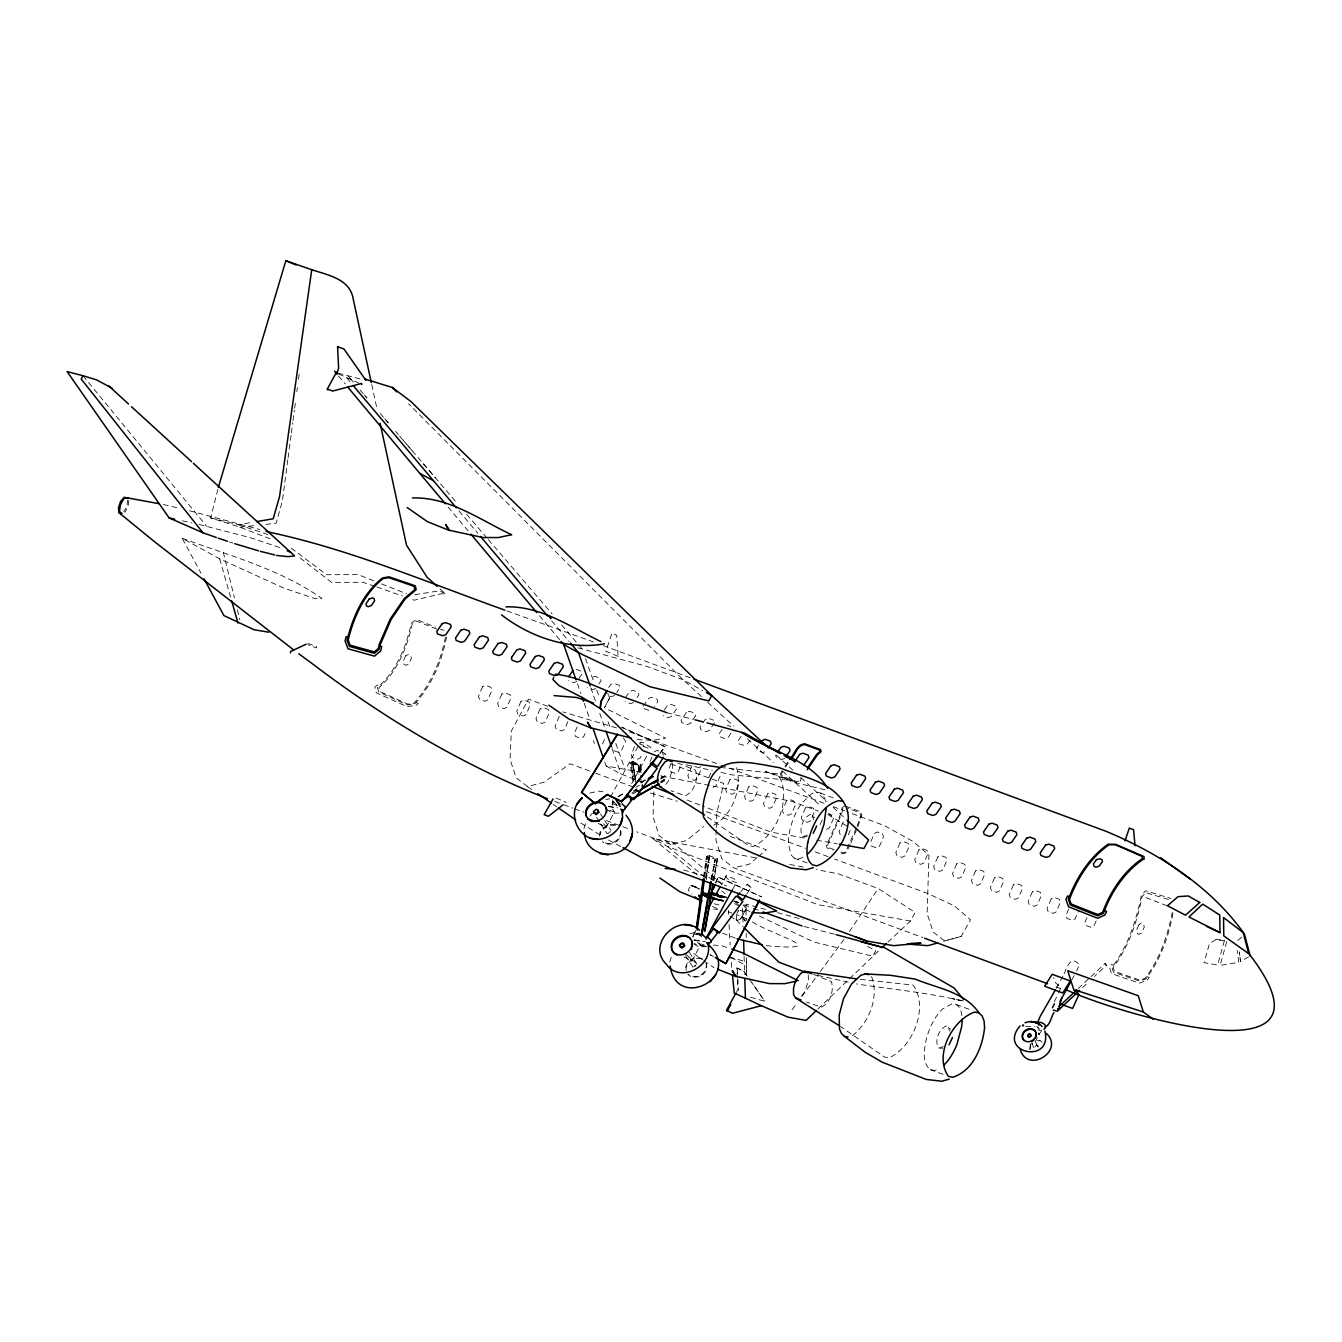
<?xml version="1.0" encoding="UTF-8"?>
<svg xmlns="http://www.w3.org/2000/svg" width="1342" height="1342" viewBox="0 0 1342 1342"><rect width="100%" height="100%" fill="white"/><g stroke="black" fill="none" stroke-linecap="round" stroke-linejoin="round"><path stroke-width="0.75" stroke-dasharray="5 3.75" d="M127.742 499.945L126.936 506.051L123.833 511.721M128.899 500.365L128.077 506.471L124.94 512.208M653.906 791.83L653.034 816.775L659.174 835.714L670.883 844.537L686.618 840.562L703.527 826.538M716.225 829.641L715.873 840.025L721.811 858.645L733.705 867.804L922.759 937.538M716.309 827.561L716.813 813.017L723.724 783.426L668.735 763.078M612.841 799.882L612.254 804.898L613.076 801.359L616.716 804.613M612.623 805.015L613.076 801.359L616.615 805.535M660.516 782.805L664.206 779.568L660.415 778.159M660.969 779.148L665.129 775.995L664.525 780.977L660.952 782.973M736.255 919.404L736.842 913.348L738.553 910.245M287.809 459.786L282.34 501.069L276.133 523.246L264.072 524.554M288.077 457.723L291.097 435.026M291.365 432.963L292.741 422.646M293.009 420.583L294.368 410.266M294.653 408.203L295.743 399.95M296.834 391.696L297.387 387.57M298.478 379.3L299.3 373.11M695.408 934.317C704.433 929.587 690.744 939.618 695.995 930.224M703.56 876.963L706.462 856.481L709.348 855.055L706.395 879.849M706.16 877.601L709.348 855.055M704.097 877.182L707.049 856.699L715.353 859.182L711.411 881.426M704.802 876.896L707.771 856.364M705.926 878.171L709.952 855.273M598.146 823.334L606.148 827.46L604.185 824.424L600.847 822.713M711.042 879.748L715.353 859.182M712.803 880.721L717.534 858.092L713.994 880.503M713.575 880.352L717.534 858.092M711.461 879.899L715.101 859.685L717.987 858.259M683.984 956.93L691.952 961.023L689.989 957.987L686.651 956.276M1037.886 1046.978L1035.739 1042.231M669.759 962.063L671.822 955.487M445.41 637.148C440.746 661.388 430.43 685.225 413.671 703.46L407.834 704.064L401.124 701.145L379.836 691.466L378.847 687.825C397.198 671.688 407.146 647.515 412.212 624.03L416.506 621.027L436.771 629.096M446.55 636.98C441.82 661.539 431.537 685.812 414.41 704.181L407.515 704.902L400.369 701.799L378.629 691.918L377.471 687.607C396.225 671.419 406.207 646.844 411.34 623.074L416.406 619.518L435.462 627.1M842.877 808.589L841.535 814.175L827.427 845.477L828.014 847.356L834.992 849.956M1172.271 912.241C1167.725 935.709 1159.723 959.178 1145.045 978.335L1139.979 980.13L1121.946 974.024L1114.397 971.306L1113.172 967.297C1128.807 946.697 1137.11 921.669 1142.092 896.557L1145.816 892.665L1170.492 900.096M1172.992 913.483C1168.53 936.8 1160.411 960.05 1145.766 979.023L1139.777 981.153L1121.325 974.913L1113.374 972.044L1111.948 967.314C1127.901 946.496 1136.188 921.149 1141.254 895.684L1145.464 890.769L1170.912 898.435M217.857 489.327L210.66 517.911L239.95 527.205L273.5 540.138M726.156 875.756L725.821 877.165L728.723 879.765L736.372 882.6L736.741 881.208L733.806 878.591L726.156 875.756L721.191 884.881M639.983 743.585L640.352 742.21L643.59 742.763L650.92 747.628L650.568 749.037L642.919 746.202M606.148 827.46L614.435 812.027L612.506 809.025M691.952 961.023L700.541 944.567L695.039 940.893M1224.34 940.792L1217.63 964.982L1204.026 962.684L1209.41 943.845L1216.154 939.333L1224.34 940.792L1216.154 939.333M1226.773 941.598L1220.079 965.401L1238.8 962.281L1237.223 950.438M685.628 967.582C686.668 959.413 697.706 954.263 704.064 960.084M1030.304 1044.177L1029.767 1049.142M1030.622 1044.646L1030.069 1049.629M583.938 828.5L586.538 820.365M607.674 833.751L610.409 831.386M1035.051 1046.928L1036.225 1045.502L1038.003 1045.77M692.707 936.632L695.156 930.845M715.504 882.734L717.953 876.963L761.568 896.842L717.953 876.963M692.975 937.001L695.424 931.231M715.772 883.103L718.222 877.332M559.295 716.293L555.135 725.905L556.192 728.891L561.459 730.937L564.428 729.528L568.605 719.899M577.11 726.961L574.342 733.386L575.399 736.355L579.224 737.848L583.585 736.909L586.353 730.484M602.491 743.904L605.259 737.496M634.615 746.487L631.143 754.506L632.166 757.442L637.349 759.354L640.285 757.894L642.382 753.08M650.031 761.501L653.504 753.483M671.017 763.682L668.937 768.496L669.977 771.432L675.16 773.344L678.096 771.885L680.88 765.477M692.002 765.863L687.842 775.491L688.882 778.427L694.066 780.339L697.001 778.88L701.161 769.251L700.121 766.332M708.828 777.672L710.908 772.858M781.816 770.979L780.474 774.082L781.514 777.001L790.539 780.323L797.165 782.772L800.084 781.296L801.459 778.209M782.671 771.298L781.497 773.998L782.285 776.179L790.941 779.383L797.215 781.698L799.413 780.591L800.604 777.89M820.197 824.508L823.636 816.557M843.279 821.908L839.119 831.537L840.159 834.472L843.933 835.865M848.278 834.925L851.751 826.907M856.33 828.081L845.359 852.12L842.977 852.908L839.824 851.734M857.119 826.269L860.809 815.248L859.803 812.698L846.567 807.783M850.09 844.772L845.997 852.757L842.81 853.797L839.488 852.573M850.878 842.944L857.186 828.4M857.974 826.571L861.782 815.08L860.423 811.675L846.55 806.525M870.908 841.451L874.38 833.432L877.316 831.973L882.499 833.885L883.539 836.821L879.362 846.433L876.443 847.892L871.243 845.98L870.22 843.044M1068.735 909.071L1065.951 915.496L1066.991 918.414L1072.174 920.344L1075.11 918.884L1078.582 910.866M1086.936 917.676L1084.856 922.491L1085.896 925.41L1091.08 927.339L1094.015 925.879L1097.488 917.861M1054.376 1001.769L1057.63 994.791M1058.452 993.046L1060.901 987.813L1055.567 982.763L1053.554 977.681M610.526 796.913L640.352 742.21M631.679 783.694L647.582 754.506M732.397 889.88L736.372 882.6M736.976 913.399L738.67 910.295M745.095 921.048L742.478 916.737L737.228 914.875M735.768 993.348L737.832 989.591L737.345 979.777M766.232 945.674C836.653 952.065 770.073 934.334 751.721 921.417M887.918 942.151L910.513 921.031L915.16 912.476L878.188 888.521L838.666 873.894L816.238 869.549M1056.305 988.249L1063.199 975.584M1064.189 973.772C1067.863 964.814 1071.252 955.454 1079.454 964.831L1076.67 970.92M1037.433 1037.718L1033.759 1044.445L1030.79 1043.573M1038.758 1034.615L1041.358 1031.243M1071.738 979.962L1075.68 972.732M943.577 941.312L961.157 936.431L970.501 919.807L954.43 905.9L928.043 893.621L834.607 859.048M747.024 893.638L751 887.465L748.266 884.881L747.024 884.445L741.019 891.423M849.436 931.667L878.188 888.521M598.951 683.883L601.082 680.763L600.31 678.247L595.127 676.334L591.939 677.375M608.698 687.49L610.828 684.37L614.032 683.33L619.216 685.242L619.987 687.758L616.783 692.438M625.473 697.605L629.733 691.365L632.938 690.325L638.121 692.237L638.893 694.753L635.689 699.434M643.304 706.177L648.639 698.36L651.843 697.32L657.026 699.249L657.798 701.749L654.594 706.429M664.34 710.035L667.544 705.355L670.748 704.315L675.932 706.244L676.703 708.744L671.352 716.561L668.165 717.601L662.982 715.672M714.498 722.734L709.163 730.551L705.959 731.591L700.776 729.662L700.004 727.163L705.355 719.346L708.542 718.305L713.726 720.235M722.113 729.478L718.909 734.158L719.681 736.657L724.865 738.586L728.069 737.546L731.273 732.849M741.019 736.473L737.815 741.153L738.586 743.653L742.596 745.145L746.974 744.525L750.178 739.845M758.7 745.213L756.703 748.131L757.475 750.631L762.659 752.543L765.846 751.503M784.969 766.383L788.509 761.199M785.573 767.054L788.895 762.206M792.115 1009.721L796.997 1003.078M801.895 996.452L819.006 973.252M820.23 971.591L845.913 936.783M659.895 753.013L665.011 746.555L621.665 727.062M660.079 753.348L665.011 746.555M693.73 966.408L696.196 964.898M589.977 816.104L592.275 813.269M690.862 885.234L698.159 887.683L690.862 885.234L688.211 890.098L692.187 894.225M817.949 1008.999L880.386 949.18M637.198 788.979C631.277 793.978 639.765 786.16 635.571 790.421L640.134 792.854L635.571 790.421L640.671 790.774M1078.263 988.517L1105.103 963.455L1106.412 965.301L1094.502 976.456M1082.591 987.611L1088.547 982.025M635.101 779.652L632.921 761.417L638.859 765.661L639.446 773.864M641.359 770.526L640.503 764.219L640.805 777.035M632.971 780.927L630.086 763.145L632.317 761.199L635.672 779.132M639.127 772.489L638.725 766.349L640.956 764.386M633.424 781.094L631.277 762.843L638.859 765.661L638.842 774.384M757.022 857.672L749.239 864.231L733.705 867.804M758.582 856.364L766.366 849.805L727.096 835.261M1237.81 940.474L1241.887 937.052M807.448 835.143L802.885 836.62C798.087 829.775 802.969 817.714 810.316 814.443L814.611 817.731M852.472 1035.605C869.029 1022.721 878.993 997.727 871.914 977.429L868.928 974.661M943.309 1046.609L938.763 1048.119C933.948 1041.275 938.846 1029.197 946.177 1025.909L950.488 1029.197M844.755 805.854L842.122 807.783L840.679 813.873L826.353 845.477L827.125 847.993L832.543 850.006M694.787 966.374L695.676 965.837M618.075 796.628L623.325 793.374M640.788 782.537L646.022 779.299M618.494 796.779L623.762 793.541M641.291 782.738L646.559 779.501M635.873 787.301L639.396 785.137M633.491 791.008L636.947 788.895M631.914 793.122L637.182 789.884M1248.563 956.863L1240.528 961.459L1239.287 951.914L1240.562 961.56M632.636 793.894L637.987 790.891M661.12 777.823L664.676 775.81M660.65 781.581L664.206 779.568M661.572 777.991L665.129 775.995M695.827 934.502L697.941 933.445L703.879 934.988L697.941 933.445L701.296 936.498M654.208 751.872L657.144 750.413L662.327 752.342L663.367 755.261M712.971 787.335L715.907 785.875L720.067 776.246L719.027 773.327M826.42 829.373L829.356 827.913L833.516 818.284L832.493 815.366L829.02 814.074M730.014 916.234L737.01 920.562L740.633 918.985L746.504 908.131L743.116 905.145M589.775 793.072L598.75 791.109L602.893 791.763M802.935 857.454L798.322 859.014L794.33 858.175L791.193 855.173L788.375 843.514A35.563 15.651 -69.7 0 1 793.525 818.318A34.674 15.265 -69.7 0 1 801.845 803.036L811.658 793.81A35.16 15.467 -69.7 0 1 826.018 804.244M784.735 758.465L781.53 759.505L776.364 757.593L775.592 755.093M595.747 688.563L592.543 689.62L587.36 687.691M614.653 695.559L611.449 696.615L607.993 695.324M633.558 702.571L630.354 703.611L625.171 701.681M713.692 825.112C733.168 814.829 742.982 786.647 736.053 765.98M547.603 706.244L528.53 699.165L511.319 731.138L510.061 759.421L516.167 777.806L527.523 786.58L544.097 782.168L570.065 763.799L590.983 771.516M961.157 936.431L944.567 940.843L933.227 932.069L927.121 913.684L928.966 855.156L913.013 841.451L884.294 825.531L846.836 811.675M605.896 799.647L609.52 798.742M689.905 933.646L695.324 932.304M210.66 517.911L238.356 524.739L252.699 522.29M414.779 594.674L439.606 590.799L445.896 594.17L441.518 593.785L414.242 600.193L410.3 598.8M239.95 527.205L256.037 525.443M804.244 836.888L807.062 836.653M940.105 1048.354L942.923 1048.119M618.763 813.101L612.69 813.202L605.192 808.706M706.597 946.613L698.494 946.764L691.013 942.269M1025.791 1026.63L1035.001 1026.546M1038.557 1034.514L1038.154 1033.139M1038.372 1027.066L1037.668 1027.62L1039.731 1029.18M637.215 739.61L652.866 740.331L665.649 738.134L604.672 707.905M698.981 944.013L705.087 944.466M713.256 945.07L721.426 945.674L730.065 948.509M961.224 1000.662C926.852 992.409 891.323 989.339 856.364 983.921M713.642 909.088L717.735 909.39M683.564 870.002L708.408 877.182L726.693 886.089M700.272 945.624L706.949 946.395L697.79 945.171L694.519 943.493M720.537 767.456L777.387 773.713C793.172 796.158 777.152 835.764 753.047 846.5L748.651 845.645L704.634 815.013M860.356 979.358L913.197 985.095C929.016 1007.557 912.963 1047.146 888.874 1057.915L884.462 1057.026L840.461 1026.445M615.156 824.474L607.121 824.776L600.914 830.262A10.954 9.344 -32.7 0 0 600.059 837.794M615.609 825.196L607.591 825.481L601.367 830.983A10.954 9.344 -32.7 0 0 600.159 834.741M694.066 940.155L702.168 941.413M701.363 958.792C693.546 956.108 684.135 963.741 686.45 972.027M1037.869 1029.901L1041.761 1030.505M1037.45 1040.402L1040.016 1040.805M605.108 842.91C612.992 845.695 622.52 837.978 620.256 829.608M608.731 806.626L617.001 807.951M694.535 940.188L702.805 941.514M608.228 806.274L617.773 807.834M694.049 939.819L705.489 941.698M604.756 762.021L606.131 765.947L645.351 772.992M697.437 875.051L652.715 838.431L757.14 858.108M824.995 789.817L793.105 782.084L765.477 771.382L792.25 780.507L732.48 774.938L720.386 772.287M614.435 812.027L608.681 809.897M804.311 838.012L771.415 832.208L702.571 806.089M816.641 840.193L837.207 843.816M910.513 921.031L817.999 904.709L667.561 846.483L652.715 838.431M661.656 776.146L792.082 801.392L818.435 811.138M789.75 864.416L804.009 867.184M963.271 1000.813L952.35 998.633L960.889 1000.83M163.389 504.542L179.459 508.266M961.862 1015.659A35.16 15.467 -69.7 0 0 952.132 1003.715L942.604 1008.882L937.706 1014.485A34.674 15.265 -69.7 0 0 926.5 1038.406C924.453 1048.404 921.216 1062.025 930.174 1069.591L934.149 1070.43A35.563 15.651 -69.7 0 0 938.796 1068.903M182.361 520.83L191.805 522.894M199.17 524.504L250.702 537.773L280.193 547.721M686.165 764.772L712.334 770.509M818.066 975.466L848.312 982.143M577.916 647.834L646.76 666.337L683.078 679.773L702.755 690.627M733.856 901.304L741.975 903.183M189.608 510.799L260.046 529.553M359.941 378.863L337.161 372.925M750.581 997.274L764.856 1001.333L751.99 982.965M666.924 712.719L693.026 719.312M803.992 926.45L836.1 934.619M714.212 903.787L720.218 905.313M740.247 910.413L748.266 912.443M765.661 909.44L746.035 904.105L746.135 920.864M777.437 912.627L802.969 919.555M630.086 763.145L638.859 765.661L632.787 761.518M630.706 763.33L638.859 765.661L632.367 761.887L635.471 779.299M731.759 967.414L730.786 957.416L746.353 961.862L746.454 976.037M751 887.465L747.024 884.445M616.431 727.867L562.852 711.914M629.75 731.977L718.96 764.37M650.685 793.021L677.307 801.258M728.589 911.923L731.977 913.03M238.356 524.739L270.396 535.29M229.264 541.883L232.938 543.124M182.227 538.31C229.499 555.638 280.461 569.293 321.929 598.482L315.068 598.616L283.967 588.182L219.669 558.809L182.227 538.31L201.065 573.252M1147.225 976.875L1149.088 977.513L1147.142 980.365L1139.375 983.132L1120.167 976.641L1111.428 973.47L1109.549 967.33L1111.512 964.462L1113.407 965.15M374.888 586.337L363.095 582.327L331.524 582.361L297.219 555.705M376.85 587.008L402.432 595.999M633.256 786.932L592.879 772.204M506.79 610.845L593.6 641.996M603.397 645.619L691.885 678.364M618.092 656.372L605.863 651.289L612.019 633.021L616.733 635.32L618.092 656.372L617.622 655.634M576.221 669.339L581.422 671.252L582.176 673.768L576.842 681.568L573.655 682.625L568.454 680.696M727.448 725.301L730.904 726.576M644.076 708.677L649.26 710.606M608.798 696.079L609.687 698.058L604.605 707.385L609.536 697.974L607.624 693.093M820.314 793.072L835.496 798.691M720.906 765.091L825.598 803.808M833.332 806.659L844.906 810.954M623.409 737.932L625.557 741.27L621.38 750.899L618.461 752.359L613.26 750.446L612.237 747.511M639.966 744.072L643.422 745.347L644.462 748.266M827.846 814.628L848.412 826.907M677.71 762.994L695.542 770.258C698.477 779.249 694.183 791.847 685.292 795.789L670.866 790.706M632.367 761.887L639.949 764.705L640.704 772.757M307.888 643.405L316.46 646.592L316.494 647.918L307.905 644.747M660.734 775.743L664.525 777.152M706.345 811.642L805.485 848.278M815.198 851.868L828.802 856.901M635.571 790.421L640.738 792.334M794.33 858.175L807.112 862.906M612.774 803.774L617.941 805.686M556.041 798.02L566.24 802.348M709.18 855.642L716.762 858.461M554.716 801.409L560.134 803.422M563.741 804.764L572.917 808.152M574.762 808.84L583.938 812.229M606.383 820.549L629.046 829.004M670.883 844.537L636.645 831.839M956.158 1004.487L971.34 1010.107M813.52 974.376L831.352 981.639C834.321 990.648 830.027 1003.262 821.136 1007.205L806.676 1002.088M703.107 935.357L697.941 933.445L701.698 936.079M696.532 934.149L699.987 935.424M737.261 977.815L736.775 968.001L743.2 970.383L747.947 977.144M736.775 968.001L743.787 971.289L747.293 976.288M930.174 1069.591L942.94 1074.321M1055.986 986.856L1061.824 989.054M743.854 904.776L751.537 907.662M753.449 908.383L759.203 910.547M440.512 629.079L443.934 630.404M1146.034 897.63L1167.674 906.035M735.231 938.142L722.55 933.126M381.464 583.904L406.743 593.801M606.131 765.947L620.977 773.982L642.348 782.386M687.037 799.983L700.641 805.334M373.697 580.818L358.163 574.628L326.525 574.712L290.895 547.872M699.803 889.125L691.197 885.619L698.981 888.958M734.812 901.103L738.435 902.579M338.637 373.982L361.854 384.449M416.255 702.638L418.285 703.51L415.819 705.59L406.878 706.513L398.893 703.04L376.297 692.774L374.787 687.188L377.253 685.108L379.316 686.047M621.849 727.398L665.196 746.89M750.094 911.604L742.579 908.014L743.149 926.215M759.471 916.066L813.856 942.034L872.854 956.225L875.756 950.891L866.815 945.959M712.602 906.42L717.802 908.92M742.411 916.871L749.859 920.511M608.563 840.025L621.161 846.701M730.786 957.416L744.357 964.613M734.359 903.518L739.291 906.219M713.525 956.594L710.103 954.699L713.793 956.98M580.818 823.032L601.568 835.865M1039.714 1040.335L1042.13 1042.147M527.523 786.58L532.673 790.153M553.29 804.395L556.729 806.777M693.747 953.575L702.185 959.48M703.879 960.671L713.994 967.75M745.028 907.108L746.504 908.131L740.516 918.968L736.875 920.511L742.646 926.248M1038.322 1033.038L1039.597 1034.464M667.561 846.483L707.469 879.211M721.828 891.004L725.032 893.621M734.611 901.472L739.392 905.397M671.554 841.551L722.264 884.143M685.376 953.944L698.041 964.747M440.126 588.987L445.896 594.17M701.447 696.632L683.078 679.773L408.555 403.791M707.57 702.252L733.604 726.123M747.393 738.771L773.428 762.642M782.604 771.08L820.885 806.19M828.551 813.218L831.604 816.02M776.297 755.026L793.223 770.593M800.922 777.672L827.058 801.744M833.214 807.414L845.51 818.737M353.416 382.185L347.981 375.844L353.349 382.118M364.303 394.884L367.02 398.054M384.701 418.687L390.153 425.028M395.588 431.386L398.306 434.556M399.664 436.15L405.116 442.491M406.475 444.085L457.136 503.216M466.63 514.288L486.978 538.025M488.337 539.601L552.116 613.965M561.577 624.969L581.975 648.773M360.075 389.968L366.802 397.819M380.256 413.521L388.324 422.948M403.137 440.21L412.548 451.197M423.3 463.762L435.412 477.903M346.806 377.974L350.799 382.705M458.947 510.916L477.769 533.21M551.663 620.826L569.125 641.526M448.077 507.024L468.257 531.013M539.518 615.777L559.698 639.765M338.486 375.961L345.162 383.946M1105.053 963.439L1106.412 965.301M83.003 375.743L206.534 526.114M749.138 978.821L764.537 1000.797M1032.166 1042.969C1034.984 1054.762 1034.783 1039.614 1038.322 1046.844M742.478 916.737L745.162 920.914M736.121 919.354L737.01 920.562M600.478 813.906L603.648 818.855M604.705 820.499L611.046 830.362M689.436 952.367L696.833 963.892M596.603 817.312L599.773 822.243M600.813 823.887L607.154 833.751M685.561 955.772L692.942 967.28M1036.93 1026.244L1037.668 1027.62M948.576 1027.167L949.515 1031.092M812.698 815.701L813.655 819.627M585.498 658.637L593.248 680.327M596.787 690.174L599.606 698.075M608.06 721.728L610.878 729.612M615.81 743.418L624.986 769.05M593.332 740.516L594.372 743.451M590.849 687.892L596.334 703.543M599.757 713.323L605.225 728.991M612.069 748.551L620.977 773.982M577.412 683.715L580.818 693.512M584.24 703.292L589.708 718.96M219.669 558.809L230.539 596.955M223.275 552.183L234.447 597.895M237.349 609.805L239.782 619.752M371.734 384.584L376.582 406.945M632.317 761.199L636.175 784.885M631.277 762.843L634.028 780.574M808.27 974.896L808.421 980.767L804.965 991.117A14.024 6.173 -69.7 0 1 801.14 996.284M672.459 763.514L672.594 769.352L669.121 779.702A14.024 6.173 -69.7 0 1 665.297 784.869M620.709 830.312C622.973 838.683 613.462 846.416 605.561 843.615A10.954 9.344 -32.7 0 1 602.441 841.635M640.503 764.219L640.939 770.375M640.939 779.098L641.224 783.208M728.32 910.178L728.521 914.288M729.058 924.554L730.149 945.087M737.362 968.907L737.748 976.758M737.832 978.721L738.402 990.497M744.105 956.527L744.676 974.56M746.202 933.445L746.236 937.622M746.337 957.735L746.471 975.332M705.909 963.153A10.921 9.31 -32.7 0 1 698.863 976.07L694.871 976.976L687.842 974.376L691.398 977.06L699.316 976.791A10.921 9.31 -32.7 0 0 706.378 963.858M1138.804 924.973L1136.355 930.811L1137.362 933.697L1139.023 934.284L1141.941 932.791L1144.34 926.886L1143.032 923.548L1141.388 922.977L1138.804 924.973M405.586 655.752L403.086 661.505L404.194 664.542L405.955 665.263L408.958 663.921L411.44 658.15L410.35 655.114L408.589 654.393L405.586 655.752M482.634 686.651L478.457 696.28L479.547 699.283L484.798 701.312L487.767 699.887L491.927 690.274L490.87 687.305L485.619 685.276L482.634 686.651M501.807 694.066L497.664 703.627L498.687 706.664L503.938 708.677L506.907 707.268L511.067 697.639L510.01 694.67L504.76 692.657L501.807 694.066M520.948 701.447L516.771 711.059L517.827 714.028L523.078 716.041L526.047 714.632L530.224 705.02L529.151 702.051L523.9 700.021L520.948 701.447M540.105 708.844L535.928 718.456L537.001 721.426L542.269 723.472L545.221 722.063L549.398 712.451L548.341 709.482L543.074 707.435L540.105 708.844M729.813 779.853L725.653 789.482L726.676 792.417L731.876 794.33L734.795 792.87L738.972 783.242L737.932 780.323L732.749 778.41L729.813 779.853M748.719 786.848L744.558 796.477L745.582 799.413L750.765 801.325L753.701 799.866L757.878 790.237L756.838 787.318L751.654 785.405L748.719 786.848M767.624 793.86L763.447 803.472L764.487 806.408L769.671 808.32L772.606 806.861L776.783 797.232L775.743 794.313L770.56 792.401L767.624 793.86M786.529 800.855L782.352 810.467L783.393 813.403L788.576 815.315L791.512 813.873L795.689 804.244L793.474 800.872L789.465 799.396L786.529 800.855M805.435 807.867L801.275 817.496L802.315 820.415L807.498 822.344L810.434 820.885L814.594 811.256L813.571 808.337L808.37 806.408L805.435 807.867M899.996 842.91L895.819 852.539L896.859 855.458L902.042 857.37L904.978 855.911L909.155 846.299L908.115 843.363L902.931 841.451L899.996 842.91M918.901 849.905L914.724 859.534L915.764 862.453L920.947 864.365L923.883 862.923L928.043 853.294L927.02 850.358L921.837 848.446L918.901 849.905M937.806 856.901L933.629 866.529L934.669 869.448L939.853 871.361L942.789 869.918L946.949 860.289L945.925 857.353L940.725 855.441L937.806 856.901M956.695 863.896L952.535 873.525L953.575 876.443L958.758 878.356L961.694 876.913L965.854 867.284L964.814 864.349L959.631 862.436L956.695 863.896M975.6 870.891L971.44 880.52L972.48 883.439L977.664 885.351L980.599 883.908L984.76 874.279L983.72 871.344L978.536 869.431L975.6 870.891M994.506 877.886L990.346 887.515L991.369 890.434L996.552 892.346L999.488 890.903L1003.665 881.275L1002.625 878.339L997.442 876.427L994.506 877.886M1013.411 884.881L1009.234 894.51L1010.274 897.429L1015.458 899.358L1018.393 897.899L1022.57 888.27L1021.53 885.334L1016.347 883.422L1013.411 884.881M1032.317 891.876L1028.14 901.505L1029.18 904.424L1034.363 906.353L1037.299 904.894L1041.459 895.265L1040.436 892.329L1035.252 890.417L1032.317 891.876M1051.222 898.872L1047.045 908.5L1048.085 911.419L1053.269 913.348L1056.204 911.889L1060.365 902.26L1059.341 899.325L1054.141 897.412L1051.222 898.872M686.45 712.35L681.115 720.168L681.87 722.667L687.07 724.596L690.258 723.556L695.592 715.739L694.837 713.239L689.637 711.31L686.45 712.35M665.447 754.288L661.455 751.268L665.447 754.288"/><path stroke-width="1.5" d="M622.822 813.017L622.873 811.172L620.742 809.142M625.171 808.706L625.221 806.844L622.034 803.824M708.626 946.58L708.693 944.768L706.563 942.721M710.975 942.269L711.059 940.44L707.838 937.37M826.253 807.783L823.988 824.24L821.069 832.963A34.674 15.265 -69.7 0 1 807.884 853.78M553.676 677.307L552.954 679.555L559.06 685.661L583.653 698.226L601.132 709.079L600.243 707.871L600.864 701.581L606.802 690.845L666.924 712.719M600.377 707.922L601.015 701.665L606.936 690.895C590.346 683.816 573.47 676.116 555.336 674.17M696.28 928.178L703.258 879.01M218.327 487.398L285.829 260.751L311.73 269.708L279.522 496.691L273.198 518.784L256.808 521.585M816.657 826.018L813.202 833.382M696.716 928.362L703.795 879.228M697.119 930.056L704.5 878.96M952.501 1037.45L949.046 1044.831M701.715 932.371L710.69 881.778M702.067 934.049L707.804 901.673M708.526 897.63L709.247 893.571M709.968 889.528L710.69 885.485M704.6 930.929L712.854 884.395M701.665 934.485L711.109 881.912M704.936 931.063L713.273 884.546M702.99 891.373C700.323 901.405 703.845 885.972 702.269 894.258L707.519 897.345L723.439 900.851M722.986 900.7L707.184 897.228L707.435 896.171L702.269 894.258L708.492 893.403L707.519 897.345M707.2 897.161L702.269 894.258L707.888 894.309L708.157 893.286M1052.514 1007.607L1054.409 1003.749M1059.274 1006.45L1061.858 997.475M691.449 949.264L692.304 941.748L689.939 937.941C684.605 933.093 675.814 935.743 672.51 941.698A10.954 9.344 -32.7 0 0 676.703 954.347C684.588 957.131 694.116 949.398 691.851 941.044M1035.672 1037.97L1036.242 1032.971L1034.665 1030.421C1031.109 1027.184 1025.254 1028.962 1023.04 1032.937A7.297 6.224 -32.7 0 0 1025.842 1041.358C1031.109 1043.22 1037.45 1038.071 1035.94 1032.484M576.557 804.848L582.294 797.752C568.069 808.823 574.561 832.09 590.128 838.113M670.161 966.039C676.284 1010.895 742.21 977.714 709.582 945.758M680.008 945.036L680.528 947.301L683.967 945.959L683.363 943.661L680.595 944.282M1124.999 840.897L1129.31 828.115L1133.571 829.692L1135.013 845.712M712.25 890.434L714.682 884.663M713.34 888.89L714.967 885.032M1053.973 1012.539C1051.088 1016.615 1050.316 1025.422 1044.982 1026.949M759.622 900.448L725.77 963.623L759.354 900.063M112.107 388.207L96.389 379.803L83.003 375.743L81.208 379.048L202.91 532.74L216.314 537.488M327.867 389.952L327.297 389.046L336.507 372.137L337.01 373.193L338.62 368.262L337.58 346.655L344.005 349.037L365.913 380.373M449.285 530.425L445.779 524.722L449.285 530.425L427.41 521.669L407.18 507.544M591.067 728.018L587.561 722.315L591.067 728.018L568.874 718.976L548.844 705.187M708.257 908.584L714.229 897.647M716.209 894.007L720.184 886.71M706.546 937.303L732.397 889.88M735.869 976.473L732.363 970.752L735.869 976.473L717.702 969.259M735.768 993.348L726.492 1010.375L732.48 1013.294L761.367 1005.695L788.039 1017.169L806.072 1020.406L816.456 1010.425M727.079 1011.281L730.753 1004.521M1055.315 990.061L1040.335 1016.112L1037.735 1022.101L1038.809 1023.761M1044.009 1029.381C1048.79 1025.707 1041.778 1021.53 1038.507 1022.436M1059.895 1001.669L1070.748 981.774M657.53 756.569L621.732 801.744L607.339 794.766L595.328 803.808L581.539 792.266L617.337 734.108M581.723 792.602L617.521 734.443M553.038 798.96L544.147 814.711L548.408 816.288L563.003 804.881M663.451 757.374L657.463 766.651L651.843 762.424M746.018 895.181L743.032 899.828L737.412 895.6L739.811 892.816M568.756 676.62L573.034 670.379M761.686 740.834L765.242 739.274L770.425 741.187L771.18 743.686L768.228 748.014M777.723 751.973L780.927 747.293L784.131 746.236L789.314 748.148L790.069 750.664L785.808 756.905M789.683 759.471C794.531 754.623 796.628 743.904 804.932 743.887L820.583 749.658L821.036 751.688L817.597 754.607L807.23 769.771M791.092 758.985C795.538 754.69 797.299 744.961 804.63 744.575L819.576 750.077L819.912 751.604L816.741 754.288L807.515 767.775M794.481 762.055L799.815 754.254L803.002 753.214L808.186 755.127L808.958 757.626L803.623 765.443M705.976 939.064L713.206 929.016L717.031 931.231L717.869 932.522L708.995 943.896L708.24 942.738M719.463 932.724L742.713 901.639L738.016 897.093L735.835 896.389L712.552 927.523L719.463 932.724L717.165 932.019M621.732 801.744L658.62 754.623M1020.021 1025.892C996.921 1053.118 1052.95 1064.827 1044.864 1031.059M1028.442 1034.648C1025.842 1037.886 1032.854 1036.561 1030.287 1034.246M710.069 981.807L715.806 974.711M881.895 947.771L886.408 943.56M1058.905 1006.651L1076.787 989.926M1057.748 1008.513L1058.704 1009.889L1079.605 990.396M1023.074 1024.802L1022.47 1025.691L1023.611 1025.64M581.539 792.266L595.143 803.472L607.154 794.43L621.547 801.392M1031.478 1041.66L1033.91 1040.134M648.32 778.41L651.826 776.246M648.152 779.736L653.42 776.498M641.543 788.878L657.563 779.836M653.839 783.174L657.395 781.161M630.254 799.882L656.943 784.818M620.507 801.057L627.653 797.047M640.151 790.019L657.999 780.004M630.639 800.05L659.174 783.98M306.144 644.227L290.509 651.507L290.543 652.849M1097.873 914.539L1102.638 912.342C1110.539 891.44 1123.204 871.746 1141.908 858.947L1142.562 856.632L1122.885 847.976L1115.001 844.705L1108.861 844.823C1090.123 858.092 1077.559 878.087 1069.49 899.291L1071.184 904.038L1097.857 914.556M978.737 1012.489C964.093 991.621 937.202 988.349 915.261 979.106L890.702 975.332L865.154 973.906L860.776 975.332L851.465 984.089L843.581 998.549L839.186 1014.938L839.455 1028.727L841.367 1033.441L844.303 1036.276L865.036 1052.162L882.097 1062.143L926.265 1079.438L941.916 1081.249L949.18 1079.102M720.537 767.456L668.769 759.908L664.894 762.004L661.069 767.171A14.024 6.173 -69.7 0 0 657.647 777.454L657.765 783.376L659.861 786.63L704.634 815.013M856.347 978.838L804.596 971.323L800.738 973.42L796.913 978.586A14.024 6.173 -69.7 0 0 793.491 988.869L793.575 994.758L795.672 998.012L838.733 1025.355M813.319 867.653L806.056 869.801L790.404 867.972C760.746 855.357 722.248 845.846 703.594 817.278C701.665 807.079 704.198 796.678 707.754 787.133C716.427 751.554 752.828 763.397 779.434 767.674C801.375 776.917 828.249 780.172 842.877 801.04M937.722 942.94L927.959 945.657L907.142 944.08M599.337 821.17L591.419 821.438L588.316 819.476L586.001 815.684C583.183 806.022 596.687 797.567 604.085 804.479L606.383 808.236A10.921 9.31 -32.7 0 1 606.735 811.927M598.314 839.404L589.473 838.012C603.615 843.044 620.272 832.812 622.42 818.066L620.021 825.615L622.621 817.496L621.866 809.478M584.34 832.459C585.666 860.44 629.163 861.849 632.401 833.583L629.985 841.132C634.749 832.443 632.149 822.495 626.009 815.282M699.618 930.241C679.203 911.184 645.502 944.248 666.37 964.261C679.975 984.307 714.632 965.552 707.67 943.04M1025.07 1022.789C1030.807 1020.524 1038.154 1021.547 1042.097 1026.546M796.343 981.17L784.802 983.652L769.486 983.602L735.936 976.339M121.971 513.315L119.019 512.711L118.448 507.846L120.595 501.438L124.202 497.295L159.43 503.753M604.487 643.825C568.538 650.367 529.956 636.947 501.539 614.871M1035.672 1023.292L1037.634 1023.174L1038.926 1025.187M910.916 943.309L920.998 943.191L893.587 945.674L866.714 941.01L855.173 936.733M752.174 912.627L763.917 913.181L776.699 910.983L757.307 901.019M268.87 632.216L254.124 629.767L223.879 615.559L204.034 578.771M412.397 497.966C449.151 496.792 479.715 519.857 511.688 534.72L498.201 537.572L482.885 537.521L449.369 530.291M505.9 606.869C541.044 605.812 570.568 627.117 601.031 641.61M554.061 695.609L576.607 697.488L593.583 703.091M665.112 868.459L675.361 869.314M276.72 555.454L288.111 556.662L294.569 555.89L193.332 463.275M684.085 924.621L692.204 925.896M608.278 854.921L600.092 853.629M311.73 269.708C327.8 275.11 350.212 278.834 353.248 299.216L371.298 382.554M839.253 844.185L863.929 848.53L868.593 839.975L847.054 820.163M1066.303 989.809C1109.264 1010.123 1350.32 1086.768 1250.123 955.202M712.334 894.242L718.104 895.349L712.434 893.856M710.17 892.698L717.752 894.158M710.673 892.883L716.427 894.007M865.154 973.906L868.928 974.661M844.303 1036.276L848.094 1037.031M659.861 786.63L661.438 786.966M804.596 971.323L811.692 973.688M717.785 896.439L721.744 897.295M83.003 375.743L67.1 371.566L169.142 517.945L174.812 519.186M710.136 893.722L723.959 896.758M707.435 896.171L713.374 897.462M710.472 893.839L726.391 897.362M668.769 759.908L671.671 761.417M797.265 998.381L795.672 998.012L801.174 1000.042M737.043 938.846L762.34 944.768M365.074 379.098L392.334 387.469L411.021 401.61L711.713 695.559L767.07 746.521M260.264 551.31L274.892 554.984M695.039 719.832L703.074 721.862M707.083 722.868L744.86 733.286L780.524 753.449M591.134 727.884L631.21 738.083M801.996 925.93L763.044 911.973M836.1 934.619L881.778 947.15L861.044 941.816M347.88 637.131L346.119 636.645L345.095 640.956L348.031 648.79L374.519 656.154L380.692 650.92L381.715 646.609L379.903 646.072M710.103 893.822L721.795 897.077M266.051 531.231L270.044 532.355C350.883 549.683 427.242 582.394 504.844 610.124M258.436 550.774L234.749 543.695M1143.317 1011.985L1073.717 989.591L1067.762 970.769L1138.234 995.714L1143.317 1011.985L1153.365 1019.249M627.637 795.84L632.3 799.346L623.426 810.719L622.671 809.562M716.343 932.036L717.869 932.522M218.226 538.159L227.419 541.262M650.283 763.212L657.144 768.463L633.894 799.547L626.982 794.347M1053.269 1010.123L1057.597 1011.197L1059.559 1007.49M731.793 949.062L742.21 952.703L798.255 980.75M1059.844 1003.782L1072.61 1008.463L1078.934 994.489L1073.717 989.591M924.621 938.226L1047.582 983.736M327.297 389.046L332.699 391.042L361.585 383.46L361.854 384.449M693.764 679.069L1105.774 831.201C1159.152 853.395 1210.635 886.391 1244.487 934.116M547.486 798.742C463.644 765.695 385.54 719.211 313.76 664.793L298.78 653.739M866.714 941.01L642.768 858.159L622.973 847.658M702.722 892.396L707.888 894.309M672.057 761.669L642.852 750.614L600.981 709.029M1069.44 896.724L1067.511 896.003L1065.984 899.526L1068.584 906.789L1097.689 918.263L1105.053 914.858L1106.58 911.335L1104.617 910.547M806.039 972.497L778.729 962.113L744.089 927.691M1058.704 1009.889L1058.167 1009.134M652.061 786.211L673.432 794.632M285.829 260.751L296.163 264.944M702.118 900.868L679.924 891.809L659.895 878.037M736.288 994.388L735.634 993.617L761.367 1005.695M287.087 550.706L290.543 552.199M169.142 517.945L202.91 532.74M1206.542 926.316L1219.962 932.573L1219.761 915.043L1202.7 904.122L1188.962 916.955L1219.928 932.64M347.83 387.15L419.845 473.441L433.416 480.654M561.04 641.375L563.724 644.563L578.536 652.682L649.796 686.701L708.794 700.893L711.713 695.559L706.345 692.589M780.105 753.483L741.757 732.363C769.402 751.386 809.411 758.18 827.712 788.358M715.236 957.551L725.502 963.254M717.215 958.876L725.77 963.623M784.08 755.479L794.783 761.518M882.482 946.513L954.128 987.997L963.506 999.337M597.576 810.132L598.381 811.541L597.492 813.151L594.02 813.302M1034.984 1030.891C1031.411 1027.67 1025.556 1029.431 1023.359 1033.407A7.297 6.224 -32.7 0 0 1024.063 1040.503M604.537 805.183C597.14 798.289 583.636 806.727 586.454 816.406M690.409 938.645C685.057 933.797 676.267 936.448 672.963 942.419A10.954 9.344 -32.7 0 0 677.156 955.051M587.846 818.754L594.875 821.354L598.884 820.465A10.921 9.31 -32.7 0 0 605.93 807.532M694.703 896.792L700.44 900.599M128.278 498.285L125.309 497.798L123.481 499.308L120.344 505.045L119.539 511.151L121.417 514.087M537.823 793.709L551.579 803.204M558.44 807.951L575.634 819.828M1189.951 878.926L1160.562 857.639M293.781 650.014L153.911 541.229L119.019 512.711M806.173 971.658L807.481 972.799M617.186 801.577L620.088 804.16M702.99 935.139L705.909 937.756M437.24 586.387L427.142 577.328L406.509 545.171L380.105 423.2M108.467 385.64L128.463 403.942M131.533 406.76L191.52 461.631M392.334 387.469L396.762 391.914M353.466 385.875L456.263 507.729M480.453 536.397L547.637 616.045M570.467 643.12L578.536 652.682L590.178 685.947M419.845 473.441L445.393 503.837M470.941 534.217L536.834 612.589M334.493 371.164L337.161 374.351M1046.29 1033.34C1065.196 1050.786 1027.519 1074.305 1020.256 1049.494M550.807 618.394L549.012 615.609L550.74 618.528M701.296 899.341L698.612 895.164L701.212 899.476M337.58 346.655L338.167 347.561M616.028 799.765L620.189 806.525M605.913 730.937L611.398 746.588M563.724 644.563L576.037 679.807M582.193 697.421L583.552 701.346M593.13 728.74L603.397 758.113M231.68 600.981L237.97 623.057M1244.604 934.77L1250.157 955.94M593.936 812.363L594.02 813.269M732.531 975.416L734.275 993.399M642.298 784.869L642.566 788.962M743.602 940.356L744.038 954.514M744.793 978.536L745.431 998.398M943.745 1065.229A35.563 15.651 -69.7 0 0 948.609 1059.694A34.674 15.265 -69.7 0 0 956.93 1044.411L961.56 1027.15A35.16 15.467 -69.7 0 0 962.08 1019.215M807.733 842.558C806.693 850.056 805.569 859.887 812.581 864.919L816.842 865.858C839.371 857.79 857.79 822.277 843.095 801.493L838.8 800.62C820.667 805.636 812.011 825.833 807.733 842.558M984.575 1027.536C982.629 1047.146 972.95 1070.95 952.669 1077.274L948.408 1076.351C933.68 1055.6 952.082 1020.054 974.627 1012.053L978.922 1012.908L982.126 1015.944L984.072 1020.927L984.575 1027.536M598.834 812.245L596.167 814.644L593.483 811.658L596.217 809.293L597.911 809.914L598.834 812.245M684.621 945.774L681.954 948.173L679.27 945.187L682.004 942.805L683.699 943.443L684.621 945.774M1031.126 1035.655C1026.815 1041.191 1027.754 1029.23 1031.126 1035.655M379.383 644.093L378.343 648.471L374.317 651.893L350.077 645.167L348.165 640.05C353.751 617.152 364.185 593.583 383.04 578.637L388.626 577.614L407.918 584.189L414.175 586.404L414.863 589.591L404.16 598.633L390.27 618.964L379.383 644.093M380.272 644.546L379.149 649.31L374.384 653.336L349.39 646.391L347.108 640.369C352.661 617.102 363.196 593.147 382.403 578.033L388.979 576.825L408.689 583.552L415.332 585.9L416.154 589.658L405.099 599.018L391.176 619.383L380.272 644.546M1068.433 899.073L1070.295 904.978L1097.79 915.814L1103.459 913.197C1111.226 892.044 1124.311 872.518 1142.864 859.434L1144.089 859.182L1144.038 856.599L1115.605 844.319L1108.157 844.168C1089.268 857.538 1076.519 877.651 1068.433 899.073M1070.262 980.968L1062.747 992.979L1044.63 986.219L1052.212 974.292L1070.262 980.968M369.167 599.069L365.98 603.732L366.668 606.148L368.312 606.685L371.432 605.527L374.636 600.847L373.932 598.448L372.304 597.911L369.167 599.069M442.155 623.678L436.821 631.478L437.542 633.91L442.659 635.739L445.846 634.649L451.18 626.848L450.426 624.365L445.544 622.638L442.155 623.678M460.809 630.254L455.475 638.071L456.213 640.537L461.329 642.348L464.5 641.275L469.834 633.458L469.096 630.992L463.98 629.18L460.809 630.254M479.463 636.88L474.129 644.68L474.867 647.163L480 648.974L483.17 647.901L488.505 640.084L487.75 637.601L482.634 635.789L479.463 636.88M498.1 643.455L492.766 651.273L493.504 653.739L498.62 655.533L501.774 654.443L507.108 646.626L506.37 644.16L501.841 642.566L498.1 643.455M512.325 656.406L511.369 657.798L512.107 660.264L517.207 662.059L520.377 660.969L525.712 653.168L524.974 650.702L519.874 648.907L516.704 649.998L512.325 656.406M535.307 656.523L529.973 664.34L530.711 666.806L535.844 668.635L539.048 667.578L544.382 659.778L543.611 657.261L542.185 656.741L538.477 655.433L535.307 656.523M554.129 663.384L548.794 671.185L549.566 673.701L554.749 675.63L557.937 674.573L563.288 666.773L562.516 664.256L557.333 662.344L554.129 663.384M830.899 765.745L825.565 773.562L826.337 776.079L831.52 777.991L834.724 776.951L840.058 769.134L839.287 766.634L834.103 764.705L830.899 765.745M856.515 775.24L851.18 783.04L851.952 785.556L857.135 787.469L860.339 786.429L865.674 778.612L864.902 776.112L859.719 774.183L856.515 775.24M875.42 782.235L870.086 790.035L870.857 792.552L876.041 794.464L879.228 793.424L884.579 785.624L883.808 783.107L878.624 781.178L875.42 782.235M894.326 789.23L888.991 797.031L889.746 799.547L894.929 801.459L898.133 800.419L903.468 792.619L902.696 790.102L897.513 788.173L894.326 789.23M913.214 796.225L907.88 804.026L908.651 806.542L913.835 808.454L917.039 807.414L922.373 799.614L921.602 797.098L916.418 795.169L913.214 796.225M932.12 803.221L926.785 811.021L927.557 813.537L932.74 815.45L935.944 814.409L941.279 806.609L940.507 804.093L935.324 802.164L932.12 803.221M951.025 810.216L945.691 818.016L946.462 820.532L951.646 822.445L954.85 821.405L960.184 813.604L959.413 811.088L954.229 809.159L951.025 810.216M969.931 817.211L964.596 825.011L965.368 827.528L970.551 829.44L973.755 828.4L979.09 820.599L978.318 818.083L973.135 816.154L969.931 817.211M988.836 824.206L983.501 832.006L984.273 834.523L989.457 836.435L992.644 835.395L997.995 827.595L997.223 825.078L992.04 823.166L988.836 824.206M1007.741 831.201L1002.407 839.002L1003.162 841.518L1008.345 843.43L1011.549 842.39L1016.884 834.59L1016.112 832.074L1010.929 830.161L1007.741 831.201M1026.63 838.196L1021.296 845.997L1022.067 848.513L1027.251 850.425L1030.455 849.385L1035.789 841.585L1035.017 839.069L1029.834 837.156L1026.63 838.196M1045.535 845.192L1040.201 852.992L1040.973 855.508L1046.156 857.421L1049.36 856.381L1054.695 848.58L1053.923 846.064L1048.739 844.152L1045.535 845.192M1096.431 859.551L1093.411 863.98L1094.2 866.529L1095.911 867.184L1099.132 866.177L1102.419 861.648L1101.916 859.551L1100.188 858.863L1096.431 859.551M1199.748 902.445L1185.54 915.177L1167.456 905.766L1177.991 896.691L1188.291 895.953L1199.748 902.445M1036.594 1022.47L1030.773 1021.547L1036.594 1022.47M1248.714 953.676L1223.787 935.911L1223.535 917.542L1243.195 932.589L1248.714 953.676"/></g></svg>
